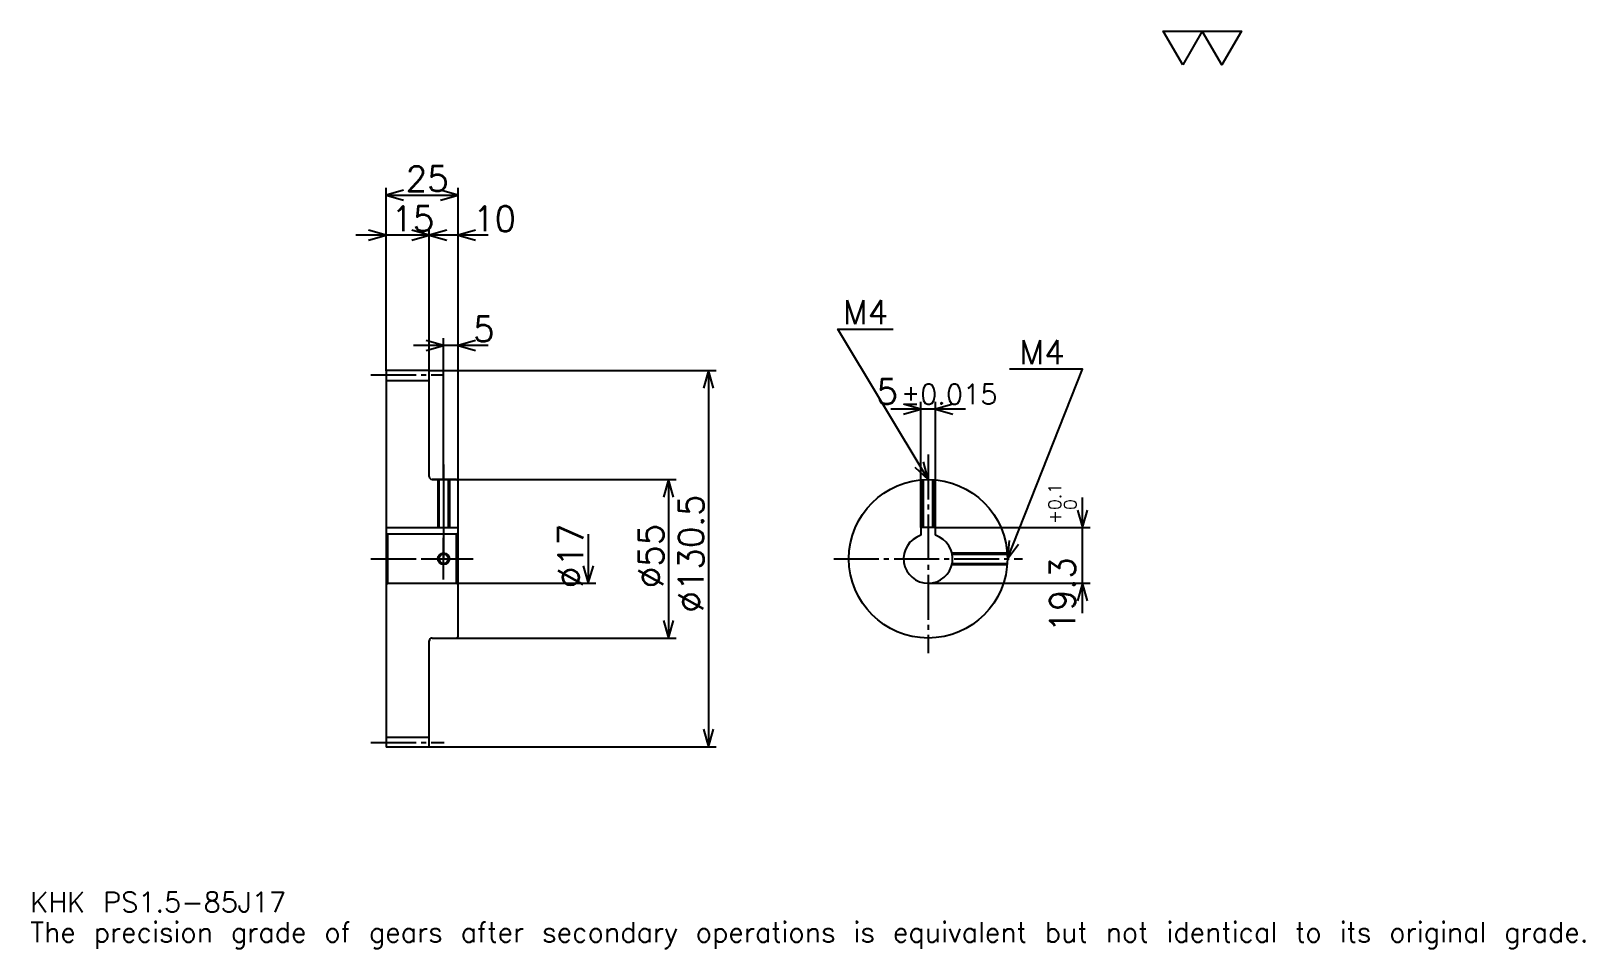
# Model space of a CAD drawing. Extents: x 18 to 557, y 6 to 325.
import ezdxf

# ---------------------------------------------------------------- set-up
doc = ezdxf.new("R2010")
doc.units = 0
doc.linetypes.add('DASHDOT', pattern=[20.869564, 15.652174, -1.73913, 1.73913, -1.73913])
doc.layers.get('0').update_dxf_attribs({"linetype": 'CONTINUOUS'})
doc.layers.add('DASHDOT', color=6, linetype='DASHDOT')
doc.styles.add('KANJI', font='TXT', dxfattribs={"bigfont": 'BIGFONT'})

msp = doc.modelspace()

# ---------------------------------------------------------------- linework, layer by layer
at = {"color": 5}
for p, q in [((140.869568, 206.989136), (140.869568, 270.467407)), ((165.869568, 206.989136), (165.869568, 270.467407)), ((140.869568, 267.858704), (165.869568, 267.858704)), ((166.304352, 253.945648), (130.434784, 253.945648)), ((176.304352, 253.945648), (145.434784, 253.945648)), ((155.869568, 206.989136), (155.869568, 256.554352)), ((160.869568, 206.989136), (160.869568, 218.293488)), ((176.304352, 215.684784), (150.434784, 215.684784)), ((140.869568, 206.88913), (140.869568, 206.989136)), ((155.769562, 206.989136), (165.869568, 206.989136)), ((155.869568, 206.88913), (155.869568, 206.989136)), ((160.869568, 169.239136), (160.869568, 206.989136)), ((160.869568, 169.239136), (160.869568, 206.989136)), ((165.869568, 206.989136), (255.434784, 206.989136)), ((165.869568, 168.739136), (165.869568, 206.989136)), ((252.82608, 206.989136), (252.82608, 76.489136)), ((326.521729, 152.539139), (326.521729, 196.195663)), ((331.521729, 152.539139), (331.521729, 196.195663)), ((341.956543, 193.58696), (316.086975, 193.58696)), ((156.869568, 169.239136), (165.869568, 169.239136)), ((165.869568, 169.239136), (241.521744, 169.239136)), ((238.913055, 169.239136), (238.913055, 114.239136)), ((382.608704, 122.804352), (382.608704, 162.973923)), ((331.521729, 152.539139), (385.217407, 152.539139)), ((211.08696, 150.239136), (211.08696, 133.239136)), ((165.869568, 133.239136), (213.695648, 133.239136)), ((329.021729, 133.239136), (385.217407, 133.239136)), ((156.869568, 114.239136), (165.869568, 114.239136)), ((165.869568, 114.239136), (241.521744, 114.239136)), ((155.769562, 76.489136), (165.869568, 76.489136)), ((165.869568, 76.489136), (255.434784, 76.489136))]:
    msp.add_line(p, q, dxfattribs=at)
at = {"color": 4}
for p, q in [((140.869568, 203.614136), (155.869568, 203.614136)), ((140.869568, 152.539139), (165.869568, 152.539139)), ((141.369568, 150.239136), (141.369568, 133.239136)), ((165.369568, 150.239136), (165.869568, 150.739136)), ((165.369568, 133.239136), (165.869568, 132.739136)), ((140.869568, 79.864136), (155.869568, 79.864136))]:
    msp.add_line(p, q, dxfattribs=at)
at = {"color": 7}
msp.add_lwpolyline([(417.391296, 313.043488), (410.608673, 324.800018), (437.739136, 324.800018), (430.956512, 313.043488), (424.17392, 324.800018), (417.391296, 313.043488)], dxfattribs=at)
at = {"color": 5}
for points in [[(146.956528, 269.597839), (140.869568, 267.858704), (146.956528, 266.119568)], [(159.782608, 266.119568), (165.869568, 267.858704), (159.782608, 269.597839)], [(134.782608, 252.206528), (140.869568, 253.945648), (134.782608, 255.684784)], [(149.782608, 252.206528), (155.869568, 253.945648), (149.782608, 255.684784)], [(161.956528, 255.684784), (155.869568, 253.945648), (161.956528, 252.206528)], [(171.956528, 255.684784), (165.869568, 253.945648), (171.956528, 252.206528)], [(329.021729, 169.239136), (297.717407, 221.413055), (316.847839, 221.413055)], [(154.782608, 213.945648), (160.869568, 215.684784), (154.782608, 217.42392)], [(171.956528, 217.42392), (165.869568, 215.684784), (171.956528, 213.945648)], [(254.565216, 200.902176), (252.82608, 206.989136), (251.08696, 200.902176)], [(356.521729, 141.739136), (382.608704, 207.5), (357.217407, 207.5)], [(320.434784, 191.847839), (326.521729, 193.58696), (320.434784, 195.326096)], [(337.608704, 195.326096), (331.521729, 193.58696), (337.608704, 191.847839)], [(324.398743, 173.563889), (329.021729, 169.239136), (327.381317, 175.353424)], [(240.652176, 163.152176), (238.913055, 169.239136), (237.17392, 163.152176)], [(380.869568, 158.626099), (382.608704, 152.539139), (384.347839, 158.626099)], [(357.149658, 148.038452), (356.521729, 141.739136), (360.382812, 146.755875)], [(209.347839, 139.326096), (211.08696, 133.239136), (212.82608, 139.326096)], [(384.347839, 127.152176), (382.608704, 133.239136), (380.869568, 127.152176)], [(237.17392, 120.326096), (238.913055, 114.239136), (240.652176, 120.326096)], [(251.08696, 82.576096), (252.82608, 76.489136), (254.565216, 82.576096)]]:
    msp.add_lwpolyline(points, dxfattribs=at)
at = {"color": 4}
for points in [[(155.869568, 170.239136), (155.869568, 206.88913), (155.769562, 206.989136), (140.969574, 206.989136), (140.869568, 206.88913), (140.869568, 132.739136)], [(156.869568, 114.239136), (165.369568, 114.239136), (165.869568, 114.739136), (165.869568, 168.739136), (165.369568, 169.239136), (156.869568, 169.239136)], [(158.869568, 169.239136), (158.869568, 152.539139)], [(159.249573, 169.239136), (159.249573, 152.539139)], [(162.489563, 169.239136), (162.489563, 152.539139)], [(162.869568, 169.239136), (162.869568, 152.539139)], [(327.021729, 152.539139), (327.021729, 169.166306)], [(327.401733, 152.539139), (327.401733, 169.191376)], [(330.641724, 152.539139), (330.641724, 169.191376)], [(331.021729, 152.539139), (331.021729, 169.166306)], [(331.521729, 149.863174), (331.521729, 152.539139), (326.521729, 152.539139), (326.521729, 149.863174)], [(140.869568, 132.739136), (141.369568, 133.239136), (165.369568, 133.239136), (165.369568, 150.239136), (141.369568, 150.239136), (140.869568, 150.739136)], [(337.283081, 143.739136), (356.448914, 143.739136)], [(337.365936, 143.359131), (356.473999, 143.359131)], [(337.283081, 139.739136), (356.448914, 139.739136)], [(337.365936, 140.119141), (356.473999, 140.119141)], [(140.869568, 132.739136), (140.869568, 76.589134), (140.969574, 76.489136), (155.769562, 76.489136), (155.869568, 76.589134), (155.869568, 113.239136)]]:
    msp.add_lwpolyline(points, dxfattribs=at)
for centre, radius in [((329.021729, 141.739136), 27.5), ((160.869568, 141.739136), 1.62)]:
    msp.add_circle(centre, radius, dxfattribs=at)
at = {"color": 7}
msp.add_circle((160.869568, 141.739136), 2, dxfattribs=at)
at = {"color": 4}
for centre, radius, start, end in [((156.869568, 170.239136), 1, 180, 270), ((329.021729, 141.739136), 8.5, 107.10463483, 72.89536517), ((156.869568, 113.239136), 1, 90, 180)]:
    msp.add_arc(centre, radius, start, end, dxfattribs=at)
at = {"layer": 'DASHDOT', "color": 7}
for p, q in [((135.652176, 205.489136), (161.08696, 205.489136)), ((329.021729, 177.934784), (329.021729, 109.021744)), ((160.869568, 169.239136), (160.869568, 141.739136)), ((135.652176, 141.739136), (171.08696, 141.739136)), ((296.304352, 141.739136), (361.739136, 141.739136)), ((135.652176, 77.989136), (161.08696, 77.989136))]:
    msp.add_line(p, q, dxfattribs=at)
for points in [[(160.869568, 174.456528), (160.869568, 147.321747)], [(160.869568, 134.521744), (160.869568, 148.956528)], [(153.652176, 141.739136), (168.08696, 141.739136)]]:
    msp.add_lwpolyline(points, dxfattribs=at)

# ---------------------------------------------------------------- texts
at = {"color": 7, "style": 'KANJI'}
for s, height, p in [('25', 8.695652, (147.717392, 269.25)), ('15', 8.695652, (142.717392, 255.33696)), ('10', 8.695652, (171.08696, 255.33696)), ('M4', 8.347826, (299.456543, 223.152176)), ('5', 8.695652, (171.08696, 217.07608)), ('M4', 8.347826, (360.695679, 209.239136)), ('5', 8.695652, (311.072205, 195.326096)), ('%%p0.015', 6.956522, (319.67981, 195.326096)), ('KHK PS1.5-85J17', 6.956522, (17.391304, 19.130434)), ('The precision grade of gears after secondary operations is equivalent but not identical to its original grade.', 6.956522, (17.391304, 8.695652))]:
    msp.add_text(s, height=height, dxfattribs=at).set_placement(p)
for s, height, p in [('%%c130.5', 8.695652, (251.08696, 123.04348)), ('0.1', 4.347826, (375.130432, 158.672501)), ('0', 4.347826, (380.521729, 158.672501)), ('+', 4.347826, (375.130432, 153.802948)), ('%%c17', 8.695652, (209.347839, 131.521744)), ('%%c55', 8.695652, (237.17392, 131.521744)), ('19.3', 8.695652, (380, 116.164719))]:
    msp.add_text(s, height=height, rotation=90, dxfattribs=at).set_placement(p)

doc.saveas('drawing.dxf')
